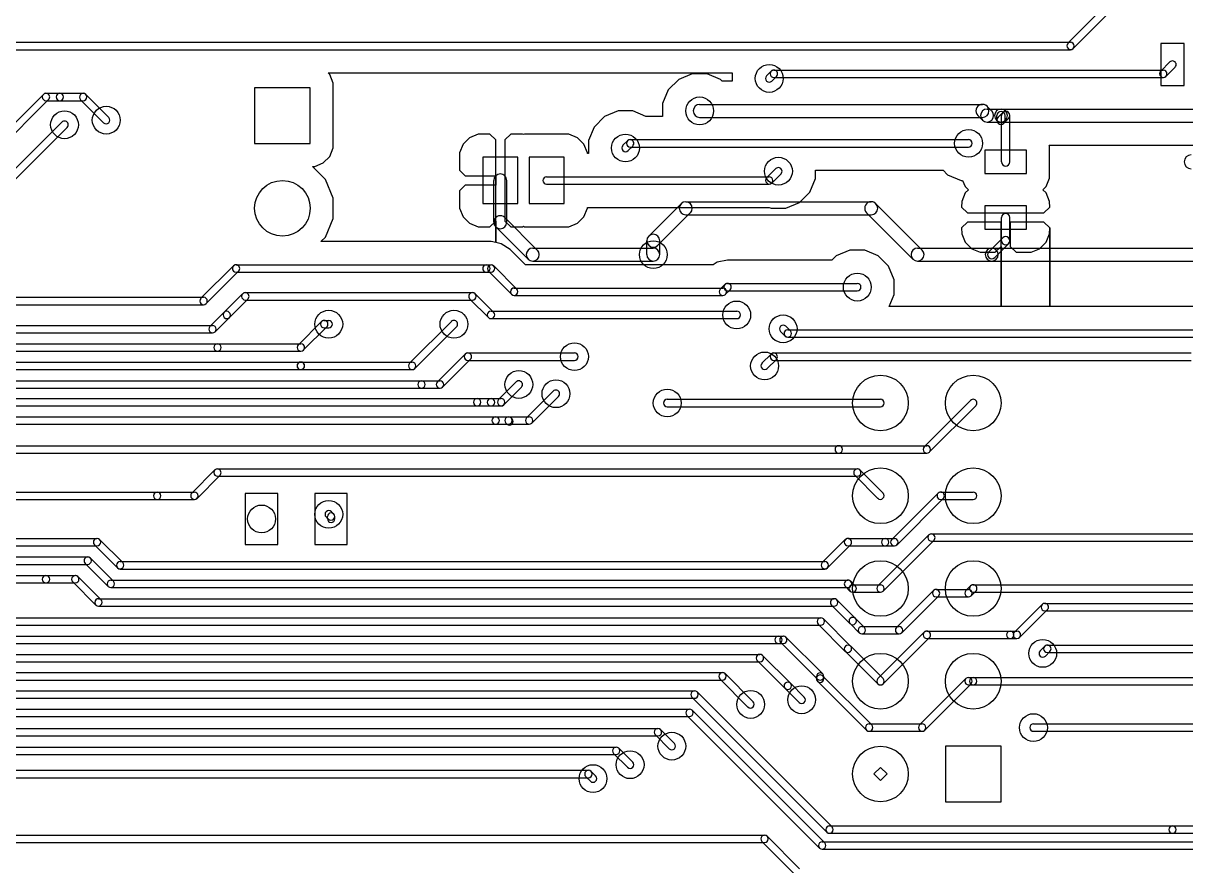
# Model space of a CAD drawing. Extents: x -29274 to 69862, y 24345 to 162744.
# Drawn here: x 35955 to 48492, y 53280 to 62365 of the extents above; entities that cross this region are included whole.
import ezdxf

# ---------------------------------------------------------------- set-up
doc = ezdxf.new("R2010")
doc.units = 0
doc.layers.add('BLACK', color=1, linetype='CONTINUOUS')

msp = doc.modelspace()

# ---------------------------------------------------------------- linework, layer by layer
at = {"layer": 'BLACK'}
for p, q in [((47621, 62548), (47222, 62149)), ((47678, 62491), (47279, 62092)), ((29350, 62160), (47250, 62160)), ((29350, 62080), (47250, 62080)), ((48475, 62145), (48225, 62145)), ((48225, 62145), (48225, 61695)), ((48475, 61695), (48475, 62145)), ((48222, 61849), (48321, 61948)), ((39261, 61811), (39242, 61830)), ((39242, 61830), (43601, 61830)), ((39261, 61811), (39242, 61830)), ((39242, 61830), (43601, 61830)), ((39299, 61719), (39261, 61811)), ((39299, 61719), (39261, 61811)), ((43171, 61819), (43024, 61758)), ((43171, 61819), (43024, 61758)), ((43330, 61819), (43171, 61819)), ((43330, 61819), (43171, 61819)), ((43476, 61758), (43330, 61819)), ((43476, 61758), (43330, 61819)), ((43601, 61830), (43601, 61740)), ((43601, 61830), (43601, 61740)), ((43972, 61799), (44021, 61848)), ((44050, 61860), (48250, 61860)), ((48279, 61792), (48378, 61891)), ((39299, 61119), (39299, 61719)), ((39299, 61119), (39299, 61719)), ((43024, 61758), (42912, 61646)), ((43024, 61758), (42912, 61646)), ((43494, 61740), (43476, 61758)), ((43494, 61740), (43476, 61758)), ((43601, 61740), (43494, 61740)), ((43601, 61740), (43494, 61740)), ((44029, 61742), (44078, 61791)), ((44050, 61780), (48250, 61780)), ((48225, 61695), (48475, 61695)), ((35572, 60998), (36172, 61598)), ((36200, 61610), (36350, 61610)), ((36350, 61610), (36600, 61610)), ((36629, 61598), (36878, 61349)), ((39050, 61670), (38450, 61670)), ((38450, 61670), (38450, 61070)), ((39050, 61070), (39050, 61670)), ((42912, 61646), (42851, 61500)), ((42912, 61646), (42851, 61500)), ((35628, 60942), (36228, 61542)), ((36200, 61530), (36350, 61530)), ((36350, 61530), (36600, 61530)), ((36572, 61541), (36821, 61292)), ((42851, 61500), (42851, 61360)), ((42851, 61500), (42851, 61360)), ((43250, 61490), (46300, 61490)), ((46399, 61420), (46350, 61469)), ((46350, 61440), (46500, 61440)), ((46500, 61440), (50500, 61440)), ((42224, 61358), (42112, 61246)), ((42224, 61358), (42112, 61246)), ((42371, 61419), (42224, 61358)), ((42371, 61419), (42224, 61358)), ((42530, 61419), (42371, 61419)), ((42530, 61419), (42371, 61419)), ((42671, 61360), (42530, 61419)), ((42671, 61360), (42530, 61419)), ((42851, 61360), (42671, 61360)), ((42851, 61360), (42671, 61360)), ((43250, 61350), (46300, 61350)), ((46300, 61321), (46251, 61370)), ((46455, 61320), (46455, 61370)), ((46518, 61402), (46468, 61352)), ((46505, 60870), (46505, 61370)), ((46582, 61338), (46532, 61288)), ((46545, 61320), (46545, 61370)), ((46595, 60870), (46595, 61370)), ((35772, 60698), (36372, 61298)), ((35828, 60642), (36428, 61242)), ((42112, 61246), (42051, 61100)), ((42112, 61246), (42051, 61100)), ((46350, 61300), (46500, 61300)), ((46500, 61300), (50500, 61300)), ((38450, 61070), (39050, 61070)), ((39299, 61020), (39299, 61119)), ((39299, 61020), (39299, 61119)), ((40699, 61061), (40661, 60969)), ((40699, 61061), (40661, 60969)), ((40769, 61131), (40699, 61061)), ((40769, 61131), (40699, 61061)), ((40860, 61169), (40769, 61131)), ((40860, 61169), (40769, 61131)), ((40959, 61169), (40860, 61169)), ((40959, 61169), (40860, 61169)), ((40988, 61170), (40959, 61169)), ((40988, 61170), (40959, 61169)), ((41050, 61108), (40988, 61170)), ((41050, 61108), (40988, 61170)), ((41050, 60720), (41050, 61108)), ((41050, 60720), (41050, 61108)), ((41212, 61170), (41150, 61108)), ((41212, 61170), (41150, 61108)), ((41150, 61108), (41150, 60770)), ((41150, 61108), (41150, 60770)), ((41241, 61169), (41212, 61170)), ((41241, 61169), (41212, 61170)), ((41340, 61169), (41241, 61169)), ((41340, 61169), (41241, 61169)), ((41350, 61165), (41340, 61169)), ((41350, 61165), (41340, 61169)), ((41361, 61169), (41350, 61165)), ((41361, 61169), (41350, 61165)), ((41741, 61169), (41361, 61169)), ((41741, 61169), (41361, 61169)), ((41840, 61169), (41741, 61169)), ((41840, 61169), (41741, 61169)), ((41931, 61131), (41840, 61169)), ((41931, 61131), (41840, 61169)), ((42001, 61061), (41931, 61131)), ((42001, 61061), (41931, 61131)), ((42039, 60969), (42001, 61061)), ((42039, 60969), (42001, 61061)), ((42051, 61100), (42051, 60960)), ((42051, 61100), (42051, 60960)), ((42422, 61049), (42471, 61098)), ((42500, 61110), (46150, 61110)), ((39261, 60929), (39299, 61020)), ((39261, 60929), (39299, 61020)), ((40661, 60969), (40660, 60782)), ((40661, 60969), (40660, 60782)), ((42039, 60960), (42039, 60969)), ((42039, 60960), (42039, 60969)), ((42051, 60960), (42039, 60960)), ((42051, 60960), (42039, 60960)), ((42479, 60992), (42528, 61041)), ((42500, 61030), (46150, 61030)), ((46775, 60995), (46325, 60995)), ((46325, 60995), (46325, 60745)), ((46775, 60745), (46775, 60995)), ((47024, 61044), (47021, 61050)), ((47021, 61050), (49492, 61050)), ((47024, 61044), (47021, 61050)), ((47021, 61050), (49492, 61050)), ((47024, 60794), (47024, 61044)), ((47024, 60794), (47024, 61044)), ((39215, 60681), (39075, 60821)), ((39075, 60821), (39099, 60821)), ((39215, 60681), (39075, 60821)), ((39075, 60821), (39099, 60821)), ((39099, 60821), (39191, 60859)), ((39099, 60821), (39191, 60859)), ((39191, 60859), (39261, 60929)), ((39191, 60859), (39261, 60929)), ((41290, 60920), (40910, 60920)), ((40910, 60920), (40910, 60420)), ((41290, 60420), (41290, 60920)), ((41790, 60920), (41410, 60920)), ((41410, 60920), (41410, 60420)), ((41790, 60420), (41790, 60920)), ((40660, 60782), (40722, 60720)), ((40660, 60782), (40722, 60720)), ((40722, 60720), (41050, 60720)), ((40722, 60720), (41050, 60720)), ((41050, 60620), (41050, 60720)), ((41050, 60720), (41050, 60620)), ((41050, 60620), (41050, 60720)), ((41050, 60720), (41050, 60620)), ((41150, 60770), (41150, 60720)), ((41150, 60770), (41150, 60720)), ((41150, 60720), (41150, 60620)), ((41150, 60720), (41150, 60620)), ((41600, 60710), (44000, 60710)), ((43972, 60699), (44071, 60798)), ((44029, 60642), (44128, 60741)), ((44438, 60544), (44499, 60690)), ((44438, 60544), (44499, 60690)), ((44499, 60690), (44499, 60780)), ((44499, 60780), (45876, 60780)), ((44499, 60690), (44499, 60780)), ((44499, 60780), (45876, 60780)), ((45876, 60780), (45924, 60732)), ((45876, 60780), (45924, 60732)), ((45924, 60732), (46070, 60671)), ((45924, 60732), (46070, 60671)), ((46325, 60745), (46775, 60745)), ((46986, 60604), (47024, 60695)), ((46986, 60604), (47024, 60695)), ((47024, 60695), (47024, 60794)), ((47024, 60695), (47024, 60794)), ((39299, 60479), (39215, 60681)), ((39299, 60479), (39215, 60681)), ((40722, 60620), (40660, 60558)), ((40722, 60620), (40660, 60558)), ((40660, 60558), (40661, 60371)), ((40660, 60558), (40661, 60371)), ((41050, 60620), (40722, 60620)), ((41050, 60620), (40722, 60620)), ((41030, 60220), (41030, 60670)), ((41050, 60232), (41050, 60620)), ((41050, 60232), (41050, 60620)), ((41150, 60620), (41150, 60570)), ((41150, 60620), (41150, 60570)), ((41150, 60570), (41150, 60232)), ((41150, 60570), (41150, 60232)), ((41170, 60220), (41170, 60670)), ((41600, 60630), (44000, 60630)), ((46070, 60671), (46086, 60671)), ((46070, 60671), (46086, 60671)), ((46086, 60671), (46114, 60604)), ((46086, 60671), (46114, 60604)), ((46114, 60604), (46148, 60570)), ((46114, 60604), (46148, 60570)), ((46148, 60570), (46114, 60536)), ((46148, 60570), (46114, 60536)), ((46952, 60570), (46986, 60604)), ((46952, 60570), (46986, 60604)), ((46986, 60536), (46952, 60570)), ((46986, 60536), (46952, 60570)), ((39299, 60261), (39299, 60479)), ((39299, 60261), (39299, 60479)), ((43100, 60440), (45100, 60440)), ((44179, 60371), (44326, 60432)), ((44179, 60371), (44326, 60432)), ((44326, 60432), (44438, 60544)), ((44326, 60432), (44438, 60544)), ((46076, 60444), (46075, 60382)), ((46076, 60444), (46075, 60382)), ((46114, 60536), (46076, 60444)), ((46114, 60536), (46076, 60444)), ((47024, 60444), (46986, 60536)), ((47024, 60444), (46986, 60536)), ((47025, 60382), (47024, 60444)), ((47025, 60382), (47024, 60444)), ((40661, 60371), (40699, 60279)), ((40661, 60371), (40699, 60279)), ((40910, 60420), (41290, 60420)), ((41410, 60420), (41790, 60420)), ((42001, 60279), (42039, 60370)), ((42001, 60279), (42039, 60370)), ((42039, 60370), (42039, 60380)), ((42039, 60380), (43998, 60380)), ((42039, 60370), (42039, 60380)), ((42039, 60380), (43998, 60380)), ((43050, 60419), (42701, 60070)), ((43149, 60320), (42800, 59971)), ((43998, 60380), (44000, 60380)), ((43998, 60380), (44000, 60380)), ((44000, 60380), (44020, 60371)), ((44000, 60380), (44020, 60371)), ((44020, 60371), (44179, 60371)), ((44020, 60371), (44179, 60371)), ((45550, 59821), (45051, 60320)), ((45649, 59920), (45150, 60419)), ((46075, 60382), (46137, 60320)), ((46075, 60382), (46137, 60320)), ((46137, 60320), (46450, 60320)), ((46137, 60320), (46450, 60320)), ((46775, 60395), (46325, 60395)), ((46325, 60395), (46325, 60145)), ((46450, 60320), (46500, 60320)), ((46450, 60320), (46500, 60320)), ((46500, 60320), (46600, 60320)), ((46500, 60320), (46600, 60320)), ((46600, 60320), (46650, 60320)), ((46600, 60320), (46650, 60320)), ((46650, 60320), (46963, 60320)), ((46650, 60320), (46963, 60320)), ((46775, 60145), (46775, 60395)), ((46963, 60320), (47025, 60382)), ((46963, 60320), (47025, 60382)), ((39215, 60059), (39299, 60261)), ((39215, 60059), (39299, 60261)), ((40699, 60279), (40769, 60209)), ((40699, 60279), (40769, 60209)), ((40769, 60209), (40860, 60171)), ((40769, 60209), (40860, 60171)), ((40988, 60170), (41050, 60232)), ((40988, 60170), (41050, 60232)), ((41050, 60001), (41050, 60232)), ((41050, 60232), (41050, 60001)), ((41050, 60001), (41050, 60232)), ((41050, 60232), (41050, 60001)), ((41499, 59920), (41150, 60269)), ((41150, 60232), (41212, 60170)), ((41150, 60232), (41212, 60170)), ((41839, 60171), (41931, 60209)), ((41839, 60171), (41931, 60209)), ((41931, 60209), (42001, 60279)), ((41931, 60209), (42001, 60279)), ((43100, 60300), (45100, 60300)), ((46137, 60220), (46075, 60158)), ((46137, 60220), (46075, 60158)), ((46500, 60220), (46137, 60220)), ((46500, 60220), (46137, 60220)), ((46500, 59957), (46500, 60220)), ((46500, 59957), (46500, 60220)), ((46505, 60020), (46505, 60270)), ((46595, 60020), (46595, 60270)), ((46963, 60220), (46600, 60220)), ((46600, 60220), (46600, 59957)), ((46963, 60220), (46600, 60220)), ((46600, 60220), (46600, 59957)), ((47025, 60158), (46963, 60220)), ((47025, 60158), (46963, 60220)), ((39166, 60010), (39215, 60059)), ((39166, 60010), (39215, 60059)), ((40860, 60171), (40959, 60171)), ((40860, 60171), (40959, 60171)), ((40959, 60171), (40988, 60170)), ((40959, 60171), (40988, 60170)), ((41400, 59821), (41051, 60170)), ((41212, 60170), (41241, 60171)), ((41212, 60170), (41241, 60171)), ((41241, 60171), (41340, 60171)), ((41241, 60171), (41340, 60171)), ((41340, 60171), (41350, 60176)), ((41340, 60171), (41350, 60176)), ((41350, 60176), (41360, 60171)), ((41350, 60176), (41360, 60171)), ((41360, 60171), (41459, 60171)), ((41360, 60171), (41459, 60171)), ((41459, 60171), (41839, 60171)), ((41459, 60171), (41839, 60171)), ((46075, 60158), (46076, 60096)), ((46075, 60158), (46076, 60096)), ((46076, 60096), (46114, 60004)), ((46076, 60096), (46114, 60004)), ((46325, 60145), (46775, 60145)), ((46986, 60004), (47024, 60096)), ((46986, 60004), (47024, 60096)), ((47024, 60096), (47025, 60158)), ((47024, 60096), (47025, 60158)), ((47025, 59310), (47025, 60158)), ((47025, 60158), (47025, 59310)), ((47025, 59310), (47025, 60158)), ((47025, 60158), (47025, 59310)), ((40950, 60010), (39166, 60010)), ((40950, 60010), (39166, 60010)), ((41000, 60010), (40950, 60010)), ((41000, 60010), (40950, 60010)), ((41050, 60001), (41000, 60010)), ((41050, 60001), (41000, 60010)), ((41111, 59988), (41050, 60001)), ((41111, 59988), (41050, 60001)), ((41205, 59925), (41111, 59988)), ((41205, 59925), (41111, 59988)), ((41450, 59940), (42750, 59940)), ((42680, 59870), (42680, 60020)), ((42820, 59870), (42820, 60020)), ((45600, 59940), (46400, 59940)), ((46114, 60004), (46184, 59934)), ((46114, 60004), (46184, 59934)), ((46184, 59934), (46275, 59896)), ((46184, 59934), (46275, 59896)), ((46518, 60052), (46368, 59902)), ((46400, 59940), (50000, 59940)), ((46582, 59988), (46432, 59838)), ((46438, 59895), (46500, 59957)), ((46438, 59895), (46500, 59957)), ((46500, 59310), (46500, 59957)), ((46500, 59957), (46500, 59310)), ((46500, 59310), (46500, 59957)), ((46500, 59957), (46500, 59310)), ((46600, 59957), (46662, 59895)), ((46600, 59957), (46662, 59895)), ((46825, 59896), (46916, 59934)), ((46825, 59896), (46916, 59934)), ((46916, 59934), (46986, 60004)), ((46916, 59934), (46986, 60004)), ((41370, 59760), (41205, 59925)), ((41370, 59760), (41205, 59925)), ((43550, 59810), (43439, 59788)), ((43550, 59810), (43439, 59788)), ((44676, 59810), (43550, 59810)), ((44676, 59810), (43550, 59810)), ((44724, 59858), (44676, 59810)), ((44724, 59858), (44676, 59810)), ((44871, 59919), (44724, 59858)), ((44871, 59919), (44724, 59858)), ((45030, 59919), (44871, 59919)), ((45030, 59919), (44871, 59919)), ((45176, 59858), (45030, 59919)), ((45176, 59858), (45030, 59919)), ((45288, 59746), (45176, 59858)), ((45288, 59746), (45176, 59858)), ((46275, 59896), (46374, 59896)), ((46275, 59896), (46374, 59896)), ((46374, 59896), (46438, 59895)), ((46374, 59896), (46438, 59895)), ((46662, 59895), (46726, 59896)), ((46662, 59895), (46726, 59896)), ((46726, 59896), (46825, 59896)), ((46726, 59896), (46825, 59896)), ((37872, 59399), (38221, 59748)), ((37929, 59342), (38278, 59691)), ((38250, 59760), (40950, 59760)), ((38250, 59680), (40950, 59680)), ((40950, 59760), (41000, 59760)), ((40950, 59680), (41000, 59680)), ((40972, 59691), (41221, 59442)), ((41029, 59748), (41278, 59499)), ((43397, 59760), (41370, 59760)), ((43397, 59760), (41370, 59760)), ((41450, 59800), (42750, 59800)), ((43407, 59767), (43397, 59760)), ((43407, 59767), (43397, 59760)), ((43439, 59788), (43407, 59767)), ((43439, 59788), (43407, 59767)), ((45349, 59599), (45288, 59746)), ((45349, 59599), (45288, 59746)), ((45600, 59800), (46400, 59800)), ((46400, 59800), (50000, 59800)), ((43550, 59560), (44950, 59560)), ((45349, 59440), (45349, 59599)), ((45349, 59440), (45349, 59599)), ((38122, 59249), (38321, 59448)), ((38350, 59460), (40800, 59460)), ((41028, 59249), (40829, 59448)), ((41250, 59510), (43500, 59510)), ((41250, 59430), (43500, 59430)), ((43472, 59499), (43521, 59548)), ((43529, 59442), (43578, 59491)), ((43550, 59480), (44950, 59480)), ((45294, 59310), (45349, 59440)), ((45294, 59310), (45349, 59440)), ((34250, 59410), (37900, 59410)), ((34250, 59330), (37900, 59330)), ((38179, 59192), (38378, 59391)), ((38350, 59380), (40800, 59380)), ((40971, 59192), (40772, 59391)), ((46500, 59310), (45294, 59310)), ((46500, 59310), (45294, 59310)), ((47025, 59310), (46500, 59310)), ((47025, 59310), (46500, 59310)), ((48600, 59310), (47025, 59310)), ((48600, 59310), (47025, 59310)), ((38121, 59248), (37968, 59095)), ((38178, 59191), (38025, 59038)), ((41000, 59260), (43650, 59260)), ((41000, 59180), (43650, 59180)), ((27900, 59106), (37996, 59106)), ((38922, 58898), (39172, 59148)), ((38978, 58842), (39228, 59092)), ((39201, 59160), (39249, 59160)), ((39201, 59080), (39249, 59080)), ((40122, 58698), (40572, 59148)), ((40178, 58642), (40628, 59092)), ((44179, 59098), (44228, 59049)), ((44200, 59060), (48600, 59060)), ((27900, 59026), (37996, 59026)), ((44122, 59041), (44171, 58992)), ((44200, 58980), (48600, 58980)), ((27900, 58909), (38050, 58909)), ((27900, 58829), (38050, 58829)), ((38050, 58909), (38950, 58909)), ((38050, 58829), (38950, 58829)), ((40750, 58810), (41900, 58810)), ((44050, 58810), (48550, 58810)), ((27900, 58712), (38948, 58712)), ((38950, 58710), (40150, 58710)), ((38977, 58700), (38978, 58699)), ((40422, 58498), (40722, 58798)), ((40478, 58442), (40778, 58742)), ((40750, 58730), (41900, 58730)), ((43922, 58699), (44021, 58798)), ((43979, 58642), (44078, 58741)), ((44050, 58730), (48550, 58730)), ((27900, 58632), (38948, 58632)), ((38920, 58643), (38921, 58642)), ((38950, 58630), (40150, 58630)), ((27905, 58510), (40249, 58510)), ((27905, 58430), (40249, 58430)), ((40250, 58510), (40450, 58510)), ((40250, 58430), (40450, 58430)), ((41080, 58307), (41271, 58498)), ((41137, 58250), (41328, 58441)), ((27900, 58318), (40850, 58318)), ((40850, 58318), (41000, 58318)), ((41000, 58318), (41108, 58318)), ((41382, 58110), (41671, 58399)), ((41439, 58053), (41728, 58342)), ((42900, 58310), (45200, 58310)), ((27900, 58238), (40850, 58238)), ((40850, 58238), (41000, 58238)), ((41000, 58238), (41108, 58238)), ((42900, 58230), (45200, 58230)), ((45672, 57799), (46171, 58298)), ((45729, 57742), (46228, 58241)), ((27900, 58121), (41050, 58121)), ((41050, 58121), (41410, 58121)), ((41050, 58121), (41188, 58121)), ((41161, 58053), (41171, 58043)), ((41217, 58109), (41227, 58099)), ((27900, 58041), (41050, 58041)), ((41050, 58041), (41410, 58041)), ((41050, 58041), (41188, 58041)), ((33100, 57810), (44750, 57810)), ((44750, 57810), (45700, 57810)), ((33100, 57730), (44750, 57730)), ((44750, 57730), (45700, 57730)), ((37772, 57299), (38021, 57548)), ((38050, 57560), (44950, 57560)), ((44979, 57548), (45228, 57299)), ((37829, 57242), (38078, 57491)), ((38050, 57480), (44950, 57480)), ((44922, 57491), (45171, 57242)), ((33400, 57310), (37400, 57310)), ((37400, 57310), (37800, 57310)), ((45322, 56799), (45821, 57298)), ((45850, 57310), (46200, 57310)), ((33400, 57230), (37400, 57230)), ((37400, 57230), (37800, 57230)), ((38350, 57295), (38350, 56745)), ((38700, 57295), (38350, 57295)), ((38700, 56745), (38700, 57295)), ((39100, 57295), (39100, 56745)), ((39450, 57295), (39100, 57295)), ((39450, 56745), (39450, 57295)), ((45379, 56742), (45878, 57241)), ((45850, 57230), (46200, 57230)), ((39278, 57098), (39302, 57074)), ((39222, 57042), (39246, 57018)), ((39235, 57021), (39235, 57045)), ((39315, 57021), (39315, 57045)), ((33450, 56810), (36750, 56810)), ((36779, 56798), (37028, 56549)), ((44572, 56549), (44821, 56798)), ((44850, 56810), (45250, 56810)), ((45172, 56299), (45721, 56848)), ((45250, 56810), (45350, 56810)), ((45750, 56860), (49150, 56860)), ((33450, 56730), (36750, 56730)), ((36722, 56741), (36971, 56492)), ((38350, 56745), (38700, 56745)), ((39100, 56745), (39450, 56745)), ((44629, 56492), (44878, 56741)), ((44850, 56730), (45250, 56730)), ((45229, 56242), (45778, 56791)), ((45250, 56730), (45350, 56730)), ((45750, 56780), (49150, 56780)), ((33700, 56610), (36650, 56610)), ((36928, 56349), (36679, 56598)), ((37000, 56560), (44600, 56560)), ((33700, 56530), (36650, 56530)), ((36871, 56292), (36622, 56541)), ((37000, 56480), (44600, 56480)), ((32900, 56410), (36200, 56410)), ((32900, 56330), (36200, 56330)), ((36200, 56410), (36516, 56410)), ((36200, 56330), (36516, 56330)), ((36488, 56341), (36737, 56092)), ((36545, 56398), (36794, 56149)), ((36900, 56360), (44850, 56360)), ((44928, 56299), (44879, 56348)), ((44900, 56310), (45200, 56310)), ((46122, 56249), (46171, 56298)), ((46200, 56310), (48900, 56310)), ((36900, 56280), (44850, 56280)), ((44871, 56242), (44822, 56291)), ((44900, 56230), (45200, 56230)), ((45372, 55849), (45771, 56248)), ((45429, 55792), (45828, 56191)), ((45800, 56260), (46150, 56260)), ((45800, 56180), (46150, 56180)), ((46179, 56192), (46228, 56241)), ((46200, 56230), (48900, 56230)), ((36766, 56160), (44700, 56160)), ((36766, 56080), (44700, 56080)), ((44672, 56091), (44871, 55892)), ((44729, 56148), (44928, 55949)), ((46644, 55798), (46944, 56098)), ((46972, 56110), (49300, 56110)), ((29100, 55954), (44556, 55954)), ((44585, 55942), (44878, 55649)), ((44929, 55948), (45028, 55849)), ((46700, 55742), (47000, 56042)), ((46972, 56030), (49300, 56030)), ((29100, 55874), (44556, 55874)), ((44528, 55885), (44821, 55592)), ((44872, 55891), (44971, 55792)), ((45000, 55860), (45400, 55860)), ((45172, 55299), (45671, 55798)), ((45700, 55810), (46600, 55810)), ((46600, 55810), (46672, 55810)), ((29050, 55757), (44100, 55757)), ((29050, 55677), (44100, 55677)), ((44100, 55757), (44152, 55757)), ((44100, 55677), (44152, 55677)), ((44125, 55689), (44521, 55293)), ((44181, 55745), (44577, 55349)), ((45000, 55780), (45400, 55780)), ((45229, 55242), (45728, 55741)), ((45700, 55730), (46600, 55730)), ((46600, 55730), (46672, 55730)), ((29050, 55560), (43900, 55560)), ((43928, 55548), (44228, 55248)), ((44822, 55591), (45171, 55242)), ((44879, 55648), (45228, 55299)), ((46922, 55599), (46971, 55648)), ((46979, 55542), (47028, 55591)), ((47000, 55660), (49300, 55660)), ((47000, 55580), (49300, 55580)), ((29050, 55480), (43900, 55480)), ((43872, 55492), (44172, 55192)), ((28850, 55363), (43496, 55363)), ((43468, 55295), (43771, 54992)), ((43525, 55352), (43828, 55049)), ((44510, 55298), (44510, 55320)), ((45106, 54799), (44579, 55326)), ((44590, 55298), (44590, 55320)), ((46121, 55298), (45622, 54799)), ((46150, 55310), (46200, 55310)), ((46200, 55310), (49400, 55310)), ((27900, 55166), (43194, 55166)), ((28850, 55283), (43496, 55283)), ((44172, 55192), (44322, 55042)), ((44228, 55248), (44378, 55098)), ((45049, 54742), (44522, 55269)), ((46178, 55241), (45679, 54742)), ((46150, 55230), (46200, 55230)), ((46200, 55230), (49400, 55230)), ((27900, 55086), (43194, 55086)), ((43166, 55097), (44621, 53642)), ((43223, 55154), (44678, 53699)), ((27900, 54969), (43140, 54969)), ((43169, 54957), (44599, 53527)), ((27900, 54889), (43140, 54889)), ((43113, 54901), (44543, 53471)), ((45078, 54810), (45650, 54810)), ((46850, 54810), (48750, 54810)), ((32700, 54760), (42800, 54760)), ((32700, 54680), (42800, 54680)), ((42772, 54692), (42922, 54542)), ((42828, 54748), (42978, 54598)), ((45078, 54730), (45650, 54730)), ((46850, 54730), (48750, 54730)), ((33100, 54560), (42350, 54560)), ((42378, 54548), (42528, 54398)), ((46500, 54570), (45900, 54570)), ((45900, 54570), (45900, 53970)), ((46500, 53970), (46500, 54570)), ((33100, 54480), (42350, 54480)), ((42322, 54492), (42472, 54342)), ((33400, 54310), (42050, 54310)), ((42079, 54298), (42128, 54249)), ((45129, 54270), (45200, 54341)), ((45129, 54270), (45200, 54341)), ((45200, 54341), (45271, 54270)), ((45200, 54341), (45271, 54270)), ((33400, 54230), (42050, 54230)), ((42022, 54241), (42071, 54192)), ((45200, 54199), (45129, 54270)), ((45200, 54199), (45129, 54270)), ((45271, 54270), (45200, 54199)), ((45271, 54270), (45200, 54199)), ((45900, 53970), (46500, 53970)), ((44650, 53710), (48350, 53710)), ((48350, 53710), (49000, 53710)), ((34650, 53610), (43950, 53610)), ((43922, 53541), (44271, 53192)), ((43979, 53598), (44328, 53249)), ((44572, 53538), (49628, 53538)), ((44650, 53630), (48350, 53630)), ((48350, 53630), (49000, 53630)), ((34650, 53530), (43950, 53530)), ((44572, 53458), (49628, 53458))]:
    msp.add_line(p, q, dxfattribs=at)
for centre, radius in [((44000, 61770), 150), ((43250, 61420), 150), ((36850, 61320), 150), ((36400, 61270), 150), ((46150, 61070), 150), ((42450, 61020), 150), ((44100, 60770), 150), ((38750, 60370), 300), ((42750, 59870), 150), ((44950, 59520), 150), ((43650, 59220), 150), ((39250, 59120), 150), ((40600, 59120), 150), ((44150, 59070), 150), ((41900, 58770), 150), ((43950, 58670), 150), ((41300, 58470), 150), ((45200, 58270), 300), ((46200, 58270), 300), ((41700, 58370), 150), ((42900, 58270), 150), ((45200, 57270), 300), ((46200, 57270), 300), ((39250, 57070), 150), ((38525, 57020), 150), ((45200, 56270), 300), ((46200, 56270), 300), ((46950, 55570), 150), ((45200, 55270), 300), ((46200, 55270), 300), ((43800, 55020), 150), ((44350, 55070), 150), ((46850, 54770), 150), ((42950, 54570), 150), ((45200, 54270), 300), ((42500, 54370), 150), ((42100, 54220), 150)]:
    msp.add_circle(centre, radius, dxfattribs=at)
for centre, radius, start, end in [((47251, 62121), 40, 135, 315), ((47250, 62120), 40, 270, 450), ((48349, 61919), 40, 315, 495), ((44050, 61820), 40, 90, 270), ((44050, 61820), 40, 315, 495), ((48251, 61821), 40, 135, 315), ((48250, 61820), 40, 270, 450), ((44000, 61770), 40, 135, 315), ((36200, 61570), 40, 90, 270), ((36200, 61570), 40, 315, 495), ((36350, 61570), 40, 90, 270), ((36350, 61570), 40, 270, 450), ((36601, 61569), 40, 45, 225), ((36600, 61570), 40, 270, 450), ((43250, 61420), 70, 90, 270), ((46300, 61420), 70, 405, 585), ((46350, 61370), 70, 90, 270), ((46300, 61420), 70, 270, 450), ((46500, 61370), 70, 90, 270), ((46500, 61370), 70, 270, 450), ((36400, 61270), 40, 315, 495), ((36849, 61321), 40, 225, 405), ((46350, 61370), 70, 225, 405), ((46500, 61370), 45, 360, 540), ((46500, 61320), 45, 135, 315), ((46500, 61320), 45, 180, 360), ((46550, 61370), 45, 360, 540), ((46550, 61370), 45, -45, 135), ((42500, 61070), 40, 90, 270), ((42500, 61070), 40, 315, 495), ((46150, 61070), 40, 270, 450), ((42450, 61020), 40, 135, 315), ((48550, 60870), 75, 90, 270), ((44099, 60769), 40, 315, 495), ((46550, 60870), 45, 180, 360), ((41100, 60670), 70, 360, 540), ((41600, 60670), 40, 90, 270), ((44001, 60671), 40, 135, 315), ((44000, 60670), 40, 270, 450), ((43100, 60370), 70, 90, 270), ((43100, 60370), 70, -45, 135), ((45100, 60370), 70, 405, 585), ((45100, 60370), 70, 270, 450), ((46550, 60270), 45, 360, 540), ((41100, 60220), 70, 405, 585), ((41100, 60220), 70, 180, 360), ((42750, 60020), 70, 360, 540), ((42750, 60020), 70, 135, 315), ((46550, 60020), 45, -45, 135), ((41450, 59870), 70, 90, 270), ((42750, 59870), 70, 270, 450), ((45600, 59870), 70, 90, 270), ((46400, 59870), 70, 90, 270), ((46400, 59870), 70, 270, 450), ((46550, 60020), 45, 180, 360), ((41450, 59870), 70, 225, 405), ((42750, 59870), 70, 180, 360), ((45600, 59870), 70, 225, 405), ((46400, 59870), 45, 135, 315), ((38250, 59720), 40, 90, 270), ((38250, 59720), 40, 315, 495), ((40950, 59720), 40, 90, 270), ((40950, 59720), 40, 270, 450), ((41001, 59719), 40, 45, 225), ((41000, 59720), 40, 270, 450), ((43550, 59520), 40, 90, 270), ((43550, 59520), 40, 315, 495), ((44950, 59520), 40, 270, 450), ((38350, 59420), 40, 90, 270), ((38350, 59420), 40, 315, 495), ((40800, 59420), 40, 405, 585), ((40800, 59420), 40, 270, 450), ((41250, 59470), 40, 90, 270), ((41249, 59471), 40, 225, 405), ((43500, 59470), 40, 135, 315), ((43500, 59470), 40, 270, 450), ((37900, 59370), 40, 135, 315), ((37900, 59370), 40, 270, 450), ((38150, 59220), 40, 135, 315), ((38149, 59219), 40, -45, 135), ((41000, 59220), 40, 90, 270), ((41000, 59220), 40, 225, 405), ((43650, 59220), 40, 270, 450), ((37997, 59067), 40, 135, 315), ((37996, 59066), 40, 270, 450), ((39201, 59120), 40, 90, 270), ((39200, 59120), 40, 315, 495), ((39249, 59120), 40, 270, 450), ((40600, 59120), 40, 315, 495), ((44150, 59070), 40, 45, 225), ((44200, 59020), 40, 90, 270), ((44200, 59020), 40, 225, 405), ((38050, 58869), 40, 90, 270), ((38050, 58869), 40, 270, 450), ((38950, 58870), 40, 135, 315), ((38950, 58869), 40, 270, 450), ((40750, 58770), 40, 90, 270), ((40750, 58770), 40, 315, 495), ((41900, 58770), 40, 270, 450), ((44050, 58770), 40, 90, 270), ((44049, 58769), 40, 315, 495), ((38948, 58672), 40, 45, 225), ((38950, 58670), 40, 90, 270), ((38950, 58670), 40, 225, 405), ((38948, 58672), 40, 270, 450), ((40150, 58670), 40, 135, 315), ((40150, 58670), 40, 270, 450), ((43951, 58671), 40, 135, 315), ((40250, 58470), 40, 90, 270), ((40249, 58470), 40, 270, 450), ((40450, 58470), 40, 135, 315), ((40450, 58470), 40, 270, 450), ((41299, 58469), 40, 315, 495), ((40850, 58278), 40, 90, 270), ((40850, 58278), 40, 270, 450), ((41000, 58278), 40, 90, 270), ((41000, 58278), 40, 270, 450), ((41109, 58279), 40, 135, 315), ((41108, 58278), 40, 270, 450), ((41699, 58370), 40, 315, 495), ((42900, 58270), 40, 90, 270), ((45200, 58270), 40, 270, 450), ((46200, 58270), 40, 315, 495), ((41050, 58081), 40, 90, 270), ((41050, 58081), 40, 90, 270), ((41050, 58081), 40, 270, 450), ((41189, 58081), 40, 45, 225), ((41199, 58071), 40, 225, 405), ((41188, 58081), 40, 270, 450), ((41411, 58082), 40, 135, 315), ((41410, 58081), 40, 270, 450), ((44750, 57770), 40, 90, 270), ((44750, 57770), 40, 270, 450), ((45700, 57770), 40, 135, 315), ((45700, 57770), 40, 270, 450), ((38050, 57520), 40, 90, 270), ((38049, 57519), 40, 315, 495), ((44951, 57519), 40, 45, 225), ((44950, 57520), 40, 270, 450), ((37400, 57270), 40, 90, 270), ((37400, 57270), 40, 270, 450), ((37801, 57271), 40, 135, 315), ((37800, 57270), 40, 270, 450), ((45199, 57271), 40, 225, 405), ((45850, 57270), 40, 90, 270), ((45850, 57270), 40, 315, 495), ((46200, 57270), 40, 270, 450), ((39250, 57070), 40, 45, 225), ((39275, 57045), 40, 360, 540), ((39274, 57046), 40, 225, 405), ((39275, 57021), 40, 180, 360), ((36751, 56769), 40, 45, 225), ((36750, 56770), 40, 270, 450), ((44850, 56770), 40, 90, 270), ((44849, 56769), 40, 315, 495), ((45250, 56770), 40, 90, 270), ((45250, 56770), 40, 270, 450), ((45350, 56770), 40, 135, 315), ((45350, 56770), 40, 270, 450), ((45750, 56820), 40, 90, 270), ((45749, 56819), 40, 315, 495), ((36651, 56569), 40, 405, 585), ((36650, 56570), 40, 270, 450), ((37000, 56520), 40, 90, 270), ((36999, 56521), 40, 225, 405), ((44601, 56521), 40, 135, 315), ((44600, 56520), 40, 270, 450), ((36200, 56370), 40, 90, 270), ((36200, 56370), 40, 270, 450), ((36517, 56369), 40, 45, 225), ((36516, 56370), 40, 270, 450), ((36900, 56320), 40, 90, 270), ((36899, 56321), 40, 225, 405), ((44850, 56320), 40, 405, 585), ((44850, 56320), 40, 270, 450), ((44900, 56270), 40, 90, 270), ((44900, 56270), 40, 225, 405), ((45201, 56271), 40, 135, 315), ((45200, 56270), 40, 270, 450), ((46200, 56270), 40, 90, 270), ((46200, 56270), 40, 315, 495), ((45800, 56220), 40, 90, 270), ((45799, 56219), 40, 315, 495), ((46150, 56220), 40, 135, 315), ((46150, 56220), 40, 270, 450), ((36766, 56120), 40, 90, 270), ((36765, 56121), 40, 225, 405), ((44700, 56120), 40, 45, 225), ((44700, 56120), 40, 270, 450), ((46972, 56070), 40, 90, 270), ((46972, 56070), 40, 315, 495), ((44557, 55913), 40, 45, 225), ((44556, 55914), 40, 270, 450), ((44901, 55919), 40, 45, 225), ((44900, 55920), 40, 225, 405), ((45000, 55820), 40, 90, 270), ((44999, 55821), 40, 225, 405), ((45401, 55821), 40, 135, 315), ((45400, 55820), 40, 270, 450), ((45700, 55770), 40, 90, 270), ((45700, 55770), 40, 315, 495), ((46600, 55770), 40, 90, 270), ((46600, 55770), 40, 270, 450), ((46672, 55770), 40, 135, 315), ((46672, 55770), 40, 270, 450), ((44100, 55717), 40, 90, 270), ((44100, 55717), 40, 270, 450), ((44153, 55717), 40, 45, 225), ((44152, 55717), 40, 270, 450), ((43900, 55520), 40, 45, 225), ((43900, 55520), 40, 270, 450), ((44850, 55620), 40, 45, 225), ((44849, 55621), 40, 225, 405), ((46950, 55570), 40, 135, 315), ((47000, 55620), 40, 90, 270), ((47000, 55620), 40, 315, 495), ((43497, 55323), 40, 45, 225), ((43496, 55323), 40, 270, 450), ((44550, 55320), 40, 360, 540), ((44550, 55298), 40, 405, 585), ((44550, 55298), 40, 180, 360), ((44549, 55321), 40, 225, 405), ((45200, 55270), 40, 135, 315), ((45200, 55270), 40, 225, 405), ((46150, 55270), 40, 90, 270), ((46150, 55270), 40, -45, 135), ((46200, 55270), 40, 90, 270), ((46200, 55270), 40, 270, 450), ((43194, 55126), 40, 45, 225), ((43194, 55126), 40, 270, 450), ((44200, 55220), 40, 45, 225), ((44200, 55220), 40, 225, 405), ((43799, 55021), 40, 225, 405), ((44350, 55070), 40, 225, 405), ((43141, 54929), 40, 45, 225), ((43140, 54929), 40, 270, 450), ((45078, 54770), 40, 90, 270), ((45078, 54770), 40, 225, 405), ((45650, 54770), 40, 135, 315), ((45650, 54770), 40, 270, 450), ((46850, 54770), 40, 90, 270), ((42800, 54720), 40, 45, 225), ((42800, 54720), 40, 270, 450), ((42350, 54520), 40, 45, 225), ((42350, 54520), 40, 270, 450), ((42950, 54570), 40, 225, 405), ((42050, 54270), 40, 45, 225), ((42050, 54270), 40, 270, 450), ((42500, 54370), 40, 225, 405), ((42100, 54220), 40, 225, 405), ((44650, 53670), 40, 90, 270), ((44650, 53670), 40, 225, 405), ((48350, 53670), 40, 90, 270), ((48350, 53670), 40, 270, 450), ((43950, 53570), 40, 45, 225), ((43950, 53570), 40, 270, 450), ((44572, 53498), 40, 90, 270), ((44571, 53499), 40, 225, 405)]:
    msp.add_arc(centre, radius, start, end, dxfattribs=at)

doc.saveas('drawing.dxf')
